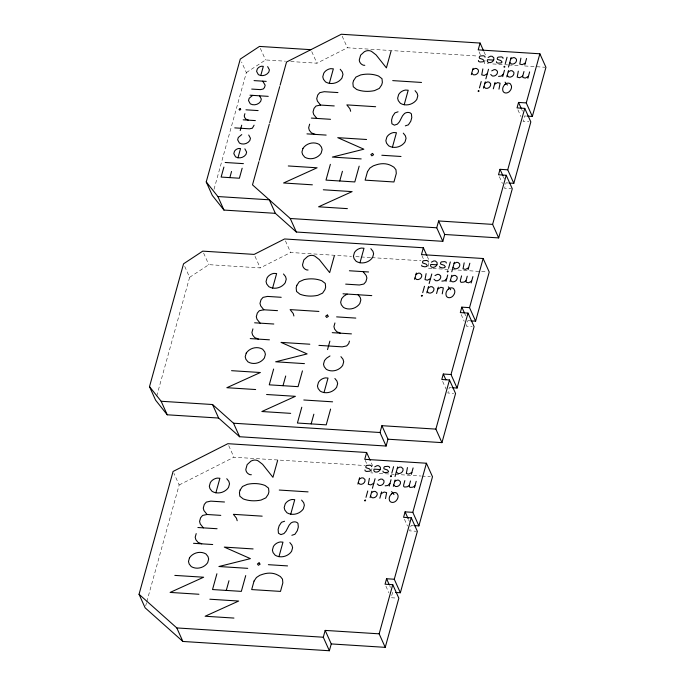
<?xml version="1.0" encoding="UTF-8"?>
<svg xmlns="http://www.w3.org/2000/svg" width="685" height="685" viewBox="0 0 685 685"><rect width="100%" height="100%" fill="white"/><g stroke="black" fill="none" stroke-linecap="round" stroke-linejoin="round"><path stroke-width="0.51" stroke-dasharray="3.42 2.57" d="M156.719 396.067L189.625 277.331L184.411 265.737M214.02 189.3L246.352 72.61L241.574 61.984M145.691 605.771L146.539 602.697M146.821 601.67L179.162 484.98L173.947 473.395M371.09 471.862L372.708 466.014L370.106 460.217M428.896 263.245L427.543 268.118L431.798 268.392M485.083 60.477L484.278 63.405L488.525 63.671M392.642 592.268L391.135 597.731L396.915 598.099M246.352 72.61L265.557 59.946L285.491 61.205M189.625 277.331L208.831 264.658L260.223 267.921L290.654 252.491L351.508 256.353M290.731 61.539L316.958 63.2L347.381 47.77L477.625 56.033M179.162 484.98L233.927 457.212L365.233 465.543M492.78 63.945L507.671 64.887M508.732 64.955L519.367 65.632M524.684 65.966L544.892 67.25M526.559 116.082L524.633 115.962L523.117 121.416L528.897 121.784M508.03 182.955L506.095 182.835L504.588 188.298L511.335 188.726M355.78 256.627L360.045 256.892M361.115 256.961L370.722 257.569M371.792 257.637L420.898 260.754M432.86 268.46L450.944 269.607M452.006 269.676L462.64 270.344M463.702 270.412L487.103 271.902M469.833 320.803L467.906 320.674L466.391 326.137L472.171 326.505M451.295 387.676L449.369 387.556L447.862 393.01L453.641 393.378M370.816 472.838L372.948 472.975M379.327 473.378L394.217 474.32M395.279 474.388L420.804 476.006M421.866 476.075L430.368 476.614M413.106 525.515L411.171 525.395L409.664 530.858L416.411 531.286M521.593 109.198L522.458 111.124M517.911 109.823L520.951 116.587M483.995 51.752L486.162 56.581M479.063 51.812L480.365 54.706M503.492 177.038L504.365 178.973M499.374 176.704L502.413 183.46M342.175 36.185L347.381 47.77M464.867 313.918L465.731 315.845M461.176 314.543L464.216 321.308M427.269 256.464L428.57 259.367M421.9 255.565L423.638 259.427M311.743 51.615L316.958 63.2M442.647 381.425L446.123 389.149M260.343 48.352L265.557 59.946M285.448 240.897L290.654 252.491M408.568 519.598L409.442 521.533M404.45 519.264L407.489 526.029M365.173 460.286L366.912 464.147M255.017 256.327L260.223 267.921M389.602 585.504L390.476 587.439M385.92 586.137L388.96 592.902M203.616 253.073L208.831 264.658M228.721 445.618L233.927 457.212"/><path stroke-width="1.03" d="M387.984 439.205L441.953 442.63L435.874 429.11L381.905 425.685L387.984 439.205L386.092 446.038L239.604 436.739L218.626 418.047L167.226 414.793L155.589 400.16L149.51 386.64L183.546 263.811L202.751 251.138L254.152 254.4L284.575 238.971L423.356 247.773L426.832 255.505M444.711 234.484L498.68 237.909L492.609 224.389L438.631 220.964L444.711 234.484L442.818 241.317L296.331 232.018L275.353 213.335L223.961 210.072L212.316 195.448L206.236 181.919L240.272 59.09L259.478 46.417L310.879 49.68M223.901 167.063L221.127 177.072L239.382 178.228L242.156 168.227M240.221 130.561L241.702 125.192M244.896 113.667L244.262 115.962L244.691 117.555L246.026 119.207L248.407 120.149M229.843 177.62L231.547 171.473M237.969 157.807L240.529 148.577L238.791 148.465A5.18 4.136 -24.2 0 0 234.467 151.325L233.825 153.645L235.589 156.882C239.056 158.929 243.74 157.687 245.983 154.416L246.626 152.096L244.87 148.85M260.762 75.573L263.314 66.342L261.576 66.231A5.18 4.136 -24.2 0 0 257.252 69.091L256.61 71.411L258.373 74.648C261.85 76.694 266.525 75.453 268.768 72.182L269.41 69.861L267.655 66.625M254.084 125.175L252.363 128.198L249.537 128.814L234.758 127.881M331.257 643.926L385.227 647.351L379.147 633.831L325.178 630.405L331.257 643.926L329.365 650.75L182.878 641.46L145.126 607.818L139.046 594.289L173.082 471.46L227.848 443.692L366.629 452.494L370.106 460.217M258.93 161.651L252.5 184.856L290.252 218.498L296.331 232.018M259.307 160.29L269.325 124.122M269.71 122.761L279.728 86.593M280.105 85.223L286.535 62.027L341.31 34.25L480.091 43.052L483.559 50.784M196.201 533.598L195.199 537.22L195.876 539.737L197.991 542.34L201.741 543.83M252.928 328.886L251.926 332.508L252.602 335.016L254.717 337.619L258.468 339.109M309.654 124.165L308.652 127.787L309.329 130.296L311.444 132.899L315.194 134.397M215.869 492.832L219.902 478.276L217.162 478.096A8.177 6.525 -24.2 0 0 210.329 482.608L209.319 486.264L210.004 488.739L212.11 491.376C217.582 494.613 224.971 492.652 228.507 487.48L229.526 483.824L228.824 481.307L226.761 478.712M272.596 288.12L276.629 273.555L273.889 273.383A8.177 6.525 -24.2 0 0 267.056 277.887L266.045 281.544L266.73 284.018L268.837 286.664C274.308 289.901 281.698 287.931 285.234 282.768L286.253 279.103L285.551 276.594L283.487 273.991M329.322 83.399L333.355 68.834L330.615 68.663A8.177 6.525 -24.2 0 0 323.791 73.167L322.772 76.831L323.457 79.297L325.563 81.943C331.043 85.18 338.433 83.21 341.969 78.047L342.979 74.382L342.277 71.874L340.214 69.271M216.905 573.756L212.53 589.545L241.343 591.378L245.718 575.58M273.632 369.044L269.256 384.833L298.069 386.657L302.445 370.868M330.367 164.323L325.992 180.112L354.796 181.945L359.171 166.147M226.281 590.419L228.978 580.717M283.008 385.706L285.705 375.996M339.743 180.986L342.431 171.276M277.656 460.337L272.947 477.325L262.603 464.327L259.135 461.639A6.713 5.352 -24.2 0 0 250.958 461.116L247.157 464.601L245.812 469.448A8.648 6.901 -24.2 0 0 249.948 474.654L251.344 474.739M334.383 255.625L329.673 272.613L319.33 259.606L315.862 256.918A6.713 5.352 -24.2 0 0 307.685 256.404L303.883 259.88L302.539 264.735A8.648 6.901 -24.2 0 0 306.675 269.933L308.07 270.027M391.109 50.904L386.4 67.892L376.056 54.886L372.589 52.197A6.713 5.352 -24.2 0 0 364.411 51.683L360.61 55.16L359.265 60.015A8.648 6.901 -24.2 0 0 363.401 65.221L364.797 65.306M301.785 407.233L297.41 423.03L326.223 424.854L330.598 409.065M327.541 349.607L329.887 341.13M334.931 322.952L333.929 326.574L334.605 329.083L336.712 331.694L340.462 333.184M311.161 423.904L313.85 414.194M323.996 392.616L328.029 378.051L325.289 377.88A8.177 6.525 -24.2 0 0 318.457 382.384L317.446 386.049L318.131 388.515L320.238 391.161C325.709 394.397 333.098 392.428 336.635 387.265L337.654 383.6L336.951 381.091L334.888 378.488M359.967 262.809L364 248.253L361.26 248.081A8.177 6.525 -24.2 0 0 354.428 252.585L353.417 256.241L354.102 258.716L356.2 261.362C361.68 264.59 369.069 262.629 372.606 257.457L373.616 253.801L372.923 251.284L370.85 248.689M278.949 556.699L282.982 542.143L280.242 541.963A8.177 6.525 -24.2 0 0 273.409 546.467L272.399 550.132L273.084 552.607L275.19 555.244C280.662 558.481 288.051 556.511 291.587 551.348L292.606 547.692L291.904 545.174L289.832 542.571M290.723 514.212L294.755 499.656L292.015 499.485A8.177 6.525 -24.2 0 0 285.183 503.989L284.172 507.645L284.857 510.119L286.955 512.765C292.435 515.993 299.825 514.033 303.361 508.861L304.371 505.205L303.678 502.687L301.606 500.093M392.402 147.266L396.435 132.71L393.695 132.53A8.177 6.525 -24.2 0 0 386.862 137.043L385.852 140.699L386.537 143.174L388.643 145.811C394.115 149.047 401.504 147.087 405.041 141.915L406.059 138.259L405.357 135.741L403.285 133.147M404.176 104.779L408.209 90.223L405.469 90.052A8.177 6.525 -24.2 0 0 398.636 94.556L397.625 98.212L398.31 100.686L400.408 103.332C405.888 106.569 413.278 104.599 416.814 99.436L417.824 95.772L417.131 93.263L415.059 90.66M349.427 341.121L348.742 343.587L346.704 345.882L342.252 346.858L318.927 345.377M357.878 484.098L359.642 477.728M366.629 452.494L364.737 459.318L426.421 463.231L432.5 476.751L418.886 525.883L414.065 525.575M414.605 279.377L416.369 273.007M423.356 247.773L421.472 254.597L483.148 258.51L489.227 272.031L475.613 321.162L470.792 320.863M471.331 74.656L473.095 68.294M480.091 43.052L478.198 49.877L539.874 53.79L545.954 67.318L532.339 116.45L527.519 116.142M329.365 650.75L323.286 637.23L325.178 630.405M386.092 446.038L380.012 432.509L381.905 425.685M442.818 241.317L436.739 227.788L438.631 220.964M369.395 478.344L368.265 484.304L370.722 484.911L373.804 483.259M426.13 273.632L424.991 279.583L427.449 280.191L430.531 278.538M482.856 68.911L481.718 74.862L484.175 75.478L487.258 73.817M365.995 497.353L367.759 490.982M422.722 292.641L424.486 286.27M479.449 87.92L481.212 81.549M372.409 488.268L375.063 478.704M429.135 283.547L431.79 273.991M485.871 78.835L488.516 69.271M370.088 497.618L371.852 491.248M426.815 292.897L428.579 286.527M483.541 88.177L485.305 81.806M380.226 469.542L374.061 469.148L373.813 470.056A3.065 2.449 -24.2 0 0 375.363 472.008C378.069 472.719 381.177 470.056 380.355 467.23L378.677 465.74L377.127 465.637L374.695 466.87M436.961 264.821L430.788 264.427L430.54 265.343A3.065 2.449 -24.2 0 0 432.089 267.287C434.795 267.998 437.903 265.343 437.081 262.518L435.403 261.019L433.853 260.916L431.422 262.158M493.688 60.1L487.514 59.715L487.266 60.622A3.065 2.449 -24.2 0 0 488.816 62.575C491.53 63.277 494.63 60.622 493.808 57.797L492.13 56.298L490.58 56.204L488.148 57.437M379.85 498.235L381.613 491.864M436.576 293.514L438.34 287.143M493.303 88.802L495.067 82.431M391.829 473.052L393.592 466.682M448.555 268.332L450.319 261.961M505.282 63.619L507.046 57.249M385.509 498.594L386.623 492.643L384.174 492.027L381.108 493.679M442.236 293.874L443.358 287.931L440.9 287.306L437.835 288.967M498.963 89.153L500.084 83.21L497.627 82.594L494.561 84.246M389.243 486.085L391.007 479.714M445.969 281.372L447.733 275.002M502.696 76.651L504.46 70.281M395.039 476.503L397.685 466.939M451.766 271.791L454.42 262.227M508.493 67.07L511.147 57.506M393.336 486.35L395.099 479.979M450.062 281.629L451.826 275.259M506.789 76.908L508.561 70.538M407.447 467.564L406.316 473.515L408.765 474.123L411.848 472.47M464.173 262.843L463.043 268.803L465.492 269.41L468.574 267.749M520.9 58.122L519.769 64.082L522.227 64.69L525.309 63.037M404.861 480.596L403.602 485.143L403.739 486.547L404.647 487.061L407.335 486.778L409.262 485.502L410.52 480.956M461.587 275.875L460.329 280.43L460.474 281.835L461.373 282.348L464.062 282.057L465.988 280.79L467.256 276.235M518.314 71.163L517.201 77.114L519.65 77.722L522.715 76.069L523.982 71.523M411.342 474.294L413.115 467.923M468.078 269.573L469.841 263.203M524.804 64.852L526.568 58.482M395.536 592.456L400.357 592.756L394.277 579.236L386.563 578.748L385.056 584.202L392.762 584.69L398.841 598.219L385.227 647.351M418.886 525.883L412.807 512.363L405.1 511.875L403.585 517.329L411.291 517.817L417.37 531.346L400.357 592.756M452.263 387.736L457.083 388.044L451.004 374.524L443.289 374.027L441.782 379.49L449.488 379.978L455.568 393.498L441.953 442.63M475.613 321.162L469.533 307.642L461.827 307.154L460.311 312.608L468.018 313.105L474.097 326.625L457.083 388.044M508.989 183.015L513.81 183.323L507.731 169.803L500.024 169.315L498.509 174.769L506.215 175.257L512.294 188.786L498.68 237.909M532.339 116.45L526.26 102.921L518.554 102.433L517.038 107.896L524.753 108.384L530.832 121.904L513.81 183.323M414.425 487.686L416.189 481.315M471.152 282.965L472.915 276.594M527.878 78.244L529.642 71.882M379.147 633.831L392.762 584.69M394.277 579.236L411.291 517.817M412.807 512.363L426.421 463.231M435.874 429.11L449.488 379.978M451.004 374.524L468.018 313.105M469.533 307.642L483.148 258.51M492.609 224.389L506.215 175.257M507.731 169.803L524.753 108.384M526.26 102.921L539.874 53.79M503.449 73.92L501.266 76.103L498.586 76.386M446.723 278.641L444.539 280.824L441.859 281.107M389.996 483.353L387.813 485.537L385.133 485.828M472.719 69.656L475.15 68.423L476.7 68.517L478.378 70.016C479.2 72.841 476.092 75.496 473.386 74.793L471.708 73.286M491.727 70.863L494.168 69.63L495.717 69.724L497.396 71.223C498.209 74.049 495.109 76.703 492.395 76.001L490.725 74.494M510.762 58.867L513.202 57.634L514.752 57.737L516.43 59.227C517.252 62.052 514.144 64.715 511.438 64.005L509.76 62.506M484.929 83.176L487.36 81.943L488.919 82.037L490.588 83.536C491.41 86.361 488.311 89.016 485.596 88.305L483.927 86.807M508.176 71.908L510.616 70.675L512.166 70.769L513.844 72.267C514.666 75.093 511.558 77.747 508.852 77.037L507.174 75.538M528.383 76.429L525.301 78.081L522.843 77.474L522.715 76.069M415.992 274.377L418.424 273.144L419.974 273.238L421.652 274.736C422.474 277.562 419.366 280.216 416.66 279.506L414.982 278.007M435.001 275.584L437.432 274.342L438.982 274.445L440.66 275.944C441.483 278.769 438.383 281.424 435.669 280.713L433.99 279.215M454.035 263.588L456.475 262.355L458.025 262.458L459.703 263.948C460.517 266.773 457.417 269.436 454.712 268.725L453.033 267.227M428.202 287.888L430.634 286.655L432.184 286.758L433.862 288.248C434.684 291.074 431.584 293.737 428.87 293.026L427.192 291.527M451.449 276.629L453.89 275.387L455.439 275.49L457.118 276.98C457.931 279.805 454.831 282.468 452.117 281.758L450.447 280.259M471.657 281.15L468.574 282.802L466.117 282.194L465.988 280.79M359.265 479.089L361.697 477.856L363.247 477.959L364.925 479.449C365.747 482.274 362.639 484.937 359.933 484.226L358.255 482.728M378.274 480.296L380.706 479.063L382.256 479.166L383.934 480.656C384.756 483.482 381.656 486.144 378.942 485.434L377.264 483.927M397.309 468.309L399.749 467.076L401.299 467.17L402.977 468.668C403.79 471.494 400.691 474.148 397.976 473.446L396.307 471.939M371.475 492.609L373.907 491.376L375.457 491.47L377.135 492.969C377.957 495.794 374.858 498.449 372.143 497.747L370.465 496.24M394.723 481.341L397.163 480.108L398.713 480.202L400.391 481.701C401.204 484.526 398.105 487.181 395.391 486.478L393.721 484.971M414.93 485.862L412.995 487.138L410.306 487.42L409.39 486.907L409.262 485.502M252.637 95.369L249.169 98.272L248.518 100.592L250.29 103.829C253.758 105.884 258.442 104.634 260.677 101.363L261.319 99.042L259.572 95.806M241.771 134.577L238.294 137.488L237.652 139.808L239.425 143.045C242.892 145.1 247.576 143.85 249.811 140.579L250.453 138.259L248.706 135.022M347.141 294.062L343.682 296.305L341.661 298.651L340.65 302.308L341.335 304.782L343.442 307.428C348.913 310.656 356.303 308.695 359.839 303.524L360.858 299.867L360.156 297.35L358.084 294.755M329.99 355.952L326.531 358.204L324.51 360.55L323.5 364.206L324.185 366.68L326.291 369.318C331.763 372.554 339.152 370.594 342.688 365.422L343.707 361.766L343.005 359.248L340.933 356.654M398.062 111.801L394.937 112.862L392.582 116.399L391.572 120.055L391.906 123.797L394.363 125.167L397.386 124.148L399.466 121.767L402.532 115.808L404.552 113.47A5.095 4.067 -24.2 0 1 411.411 113.907L411.779 117.615L410.76 121.271L408.38 124.841L405.306 125.86M284.609 521.234L281.484 522.287L279.129 525.823L278.119 529.488L278.452 533.23L280.91 534.6L283.933 533.581L286.013 531.2L289.079 525.241L291.099 522.903A5.095 4.067 -24.2 0 1 297.958 523.34L298.326 527.048L297.307 530.704L294.927 534.274L291.853 535.293M334.237 105.935L320.529 105.062L316.068 105.995L314.03 108.376L313.028 111.998L313.704 114.506L316.83 118.428M277.511 310.647L263.802 309.783L259.332 310.716L257.303 313.096L256.301 316.71L256.978 319.227L260.094 323.149M220.784 515.368L207.076 514.495L202.606 515.428L200.577 517.809L199.575 521.431L200.251 523.939L203.368 527.861M392.71 80.616L421.523 82.448M254.058 80.607L266.217 81.378M337.945 92.569L324.236 91.696L319.758 92.663L317.737 95.009L316.718 98.666L317.412 101.14L320.529 105.062M251.712 89.076L260.403 89.624L263.22 89.007L264.513 87.526L265.155 85.205L262.749 81.155M250.016 95.198L268.237 96.354M375.645 106.714L346.833 104.891L349.949 108.812L350.643 111.287M245.966 109.814L258.125 110.585M311.341 118.077L330.538 119.301M243.192 119.824L255.351 120.594M306.966 133.875L326.154 135.091M366.561 139.492L337.748 137.668L363.872 149.202L332.371 157.079L361.183 158.911M381.819 155.255L401.008 156.48M288.291 165.967L317.095 167.791L283.573 182.989L312.377 184.813M225.177 162.482L243.423 163.638M323.311 189.779L352.116 191.612L318.593 206.802L347.398 208.634M206.236 181.919L217.881 196.544L269.274 199.806L275.353 213.335M290.252 218.498L436.739 227.788M349.393 270.763L368.581 271.979M345.685 284.129L359.394 284.994L363.846 284.027L365.893 281.689L366.903 278.024L366.201 275.55L363.101 271.637M343.005 293.796L371.775 295.62M281.21 297.29L267.501 296.417L263.031 297.384L261.011 299.73L259.992 303.386L260.685 305.861L263.802 309.783M318.91 311.435L290.106 309.611L293.223 313.533L293.908 315.999M336.618 316.872L355.806 318.088M254.614 322.798L273.803 324.014M332.242 332.662L351.431 333.878M250.239 338.595L269.428 339.811M309.834 344.212L281.021 342.389L307.145 353.922L275.644 361.8L304.448 363.624M231.556 370.679L260.368 372.512L226.846 387.71L255.651 389.534M266.585 394.5L295.389 396.324L261.867 411.522L290.671 413.355M303.798 399.997L332.602 401.821M149.51 386.64L161.155 401.264L212.547 404.527L233.525 423.219L239.604 436.739M233.525 423.219L380.012 432.509M279.257 490.049L308.07 491.881M224.483 502.002L210.774 501.129L206.305 502.105L204.284 504.443L203.265 508.107L203.95 510.573L207.076 514.495M262.184 516.156L233.379 514.324L236.496 518.245L237.181 520.72M197.888 527.519L217.077 528.734M193.512 543.308L212.701 544.524M253.108 548.933L224.295 547.101L250.419 558.635L218.917 566.512L247.722 568.344M268.366 564.688L287.554 565.904M174.829 575.4L203.642 577.224L170.111 592.422L198.924 594.255M209.85 599.212L238.663 601.045L205.14 616.243L233.945 618.067M139.046 594.289L176.798 627.931L323.286 637.23M505.076 82.14L507.422 85.06M448.35 286.852L450.696 289.781M391.623 491.573L393.969 494.501M518.554 102.433L521.157 108.23M500.024 169.315L503.064 176.071M461.827 307.154L464.43 312.951M443.289 374.027L445.901 379.824M405.1 511.875L408.14 518.631M217.881 196.544L223.961 210.072M386.563 578.748L389.174 584.545M212.547 404.527L218.626 418.047M161.155 401.264L167.226 414.793M176.798 627.931L182.878 641.46M496.394 61.659L496.659 62.618L498.072 63.157L501.292 62.909L502.054 62.018L500.881 60.563L497.541 59.424A1.909 1.524 -24.2 0 1 498.175 57.146L501.386 56.889L502.807 57.437L503.064 58.379M478.395 60.511L478.661 61.47L480.065 62.018L483.293 61.761L484.055 60.871L482.882 59.415L479.543 58.276A1.909 1.524 -24.2 0 1 480.176 56.007L483.387 55.742L484.809 56.298L485.057 57.24M439.667 266.371L439.933 267.33L442.895 267.972L444.565 267.63L445.327 266.73L444.154 265.275L440.815 264.145A1.909 1.524 -24.2 0 1 441.448 261.867L444.659 261.61L446.081 262.158L446.337 263.1M421.669 265.232L421.934 266.191L424.888 266.833L426.567 266.482L427.329 265.592L426.156 264.136L422.816 262.997A1.909 1.524 -24.2 0 1 423.441 260.72L426.652 260.463L428.082 261.019L428.33 261.961M382.941 471.092L383.206 472.051L384.61 472.599L387.838 472.342L388.6 471.451L387.427 469.996L384.088 468.857A1.909 1.524 -24.2 0 1 384.722 466.579L387.933 466.322L389.354 466.879L389.611 467.821M364.934 469.953L365.199 470.912L366.612 471.451L369.84 471.203L370.602 470.312L369.429 468.857L366.09 467.718A1.909 1.524 -24.2 0 1 366.715 465.44L369.926 465.183L371.356 465.731L371.604 466.673M189.488 557.83L188.478 561.486L189.163 563.96L191.261 566.606C196.741 569.843 204.13 567.874 207.666 562.702L208.677 559.046L207.983 556.537L205.911 553.934C200.448 550.723 192.99 552.624 189.488 557.83M246.215 353.109L245.204 356.774L245.889 359.248L247.987 361.885C253.467 365.122 260.857 363.153 264.393 357.99L265.403 354.333L264.71 351.816L262.638 349.213C257.175 346.002 249.717 347.911 246.215 353.109M302.941 148.397L301.931 152.053L302.616 154.527L304.722 157.165C310.194 160.401 317.583 158.44 321.119 153.269L322.138 149.613L321.436 147.095L319.364 144.492C313.901 141.281 306.443 143.191 302.941 148.397M240.101 490.058L239.433 492.481L239.818 496.197L243.226 498.92A30.491 24.317 -24.2 0 0 261.071 500.05L265.866 497.849L268.237 494.313L268.914 491.89L268.554 488.14L265.104 485.494A29.592 23.598 -24.2 0 0 247.259 484.355L242.507 486.487L240.101 490.058M296.828 285.345L296.16 287.768L296.545 291.476L299.953 294.199A30.491 24.317 -24.2 0 0 317.797 295.338L322.592 293.129L324.964 289.592L325.64 287.169L325.281 283.427L321.83 280.773A29.592 23.598 -24.2 0 0 303.986 279.643L299.234 281.775L296.828 285.345M353.554 80.624L352.886 83.048L353.272 86.755L356.679 89.487A30.491 24.317 -24.2 0 0 374.524 90.617L379.319 88.408L381.691 84.88L382.367 82.448L382.007 78.706L378.557 76.052A29.592 23.598 -24.2 0 0 360.712 74.922L355.96 77.054L353.554 80.624M254.041 581.068L251.678 589.579L280.49 591.403L282.845 582.892L282.494 579.15L280.413 576.582L277.99 575.177A18.23 14.539 -24.2 0 0 262.929 574.218L259.846 575.28L256.447 577.498L254.041 581.068M367.494 171.635L365.131 180.146L393.943 181.97L396.298 173.459L395.947 169.717L393.866 167.157L391.443 165.744A18.23 14.539 -24.2 0 0 376.382 164.794L373.299 165.847L369.9 168.065L367.494 171.635M504.973 84.443L504.194 85.325A7.03 5.608 -24.2 0 0 502.807 90.326A4.41 3.519 -24.2 0 0 503.852 92.244A3.673 2.928 -24.2 0 0 506.814 92.903A4.41 3.519 -24.2 0 0 510.025 90.788A7.03 5.608 -24.2 0 0 511.404 85.788L510.359 83.861A3.716 2.963 -24.2 0 0 506.249 83.604L504.973 84.443M448.238 289.164L447.468 290.046A7.03 5.608 -24.2 0 0 446.081 295.047A4.41 3.519 -24.2 0 0 447.125 296.965A3.673 2.928 -24.2 0 0 450.079 297.624A4.41 3.519 -24.2 0 0 453.29 295.5A7.03 5.608 -24.2 0 0 454.677 290.508L453.633 288.582A3.716 2.963 -24.2 0 0 449.523 288.317L448.238 289.164M391.512 493.885L390.741 494.767A7.03 5.608 -24.2 0 0 389.354 499.759A4.41 3.519 -24.2 0 0 390.399 501.685A3.673 2.928 -24.2 0 0 393.353 502.336A4.41 3.519 -24.2 0 0 396.564 500.221A7.03 5.608 -24.2 0 0 397.951 495.221L396.906 493.294A3.716 2.963 -24.2 0 0 392.796 493.037L391.512 493.885M240.092 108.65L239.022 109.377L239.664 110.182L240.752 109.489L240.092 108.65M372.537 153.414L370.85 154.562L371.869 155.846L373.59 154.733L372.537 153.414M327.336 315.023L325.649 316.17L326.668 317.455L328.389 316.35L327.336 315.023M259.084 562.847L257.397 563.995L258.416 565.271L260.137 564.166L259.084 562.847M504.528 66.342L503.877 66.779L504.271 67.258L504.905 66.839L504.528 66.342M478.687 90.651L478.044 91.079L478.438 91.559L479.072 91.139L478.687 90.651M447.802 271.063L447.151 271.491L447.545 271.971L448.178 271.56L447.802 271.063M421.96 295.363L421.309 295.8L421.712 296.28L422.337 295.86L421.96 295.363M391.075 475.784L390.424 476.212L390.818 476.692L391.452 476.28L391.075 475.784M365.233 500.084L364.583 500.512L364.985 500.992L365.61 500.581L365.233 500.084"/></g></svg>
